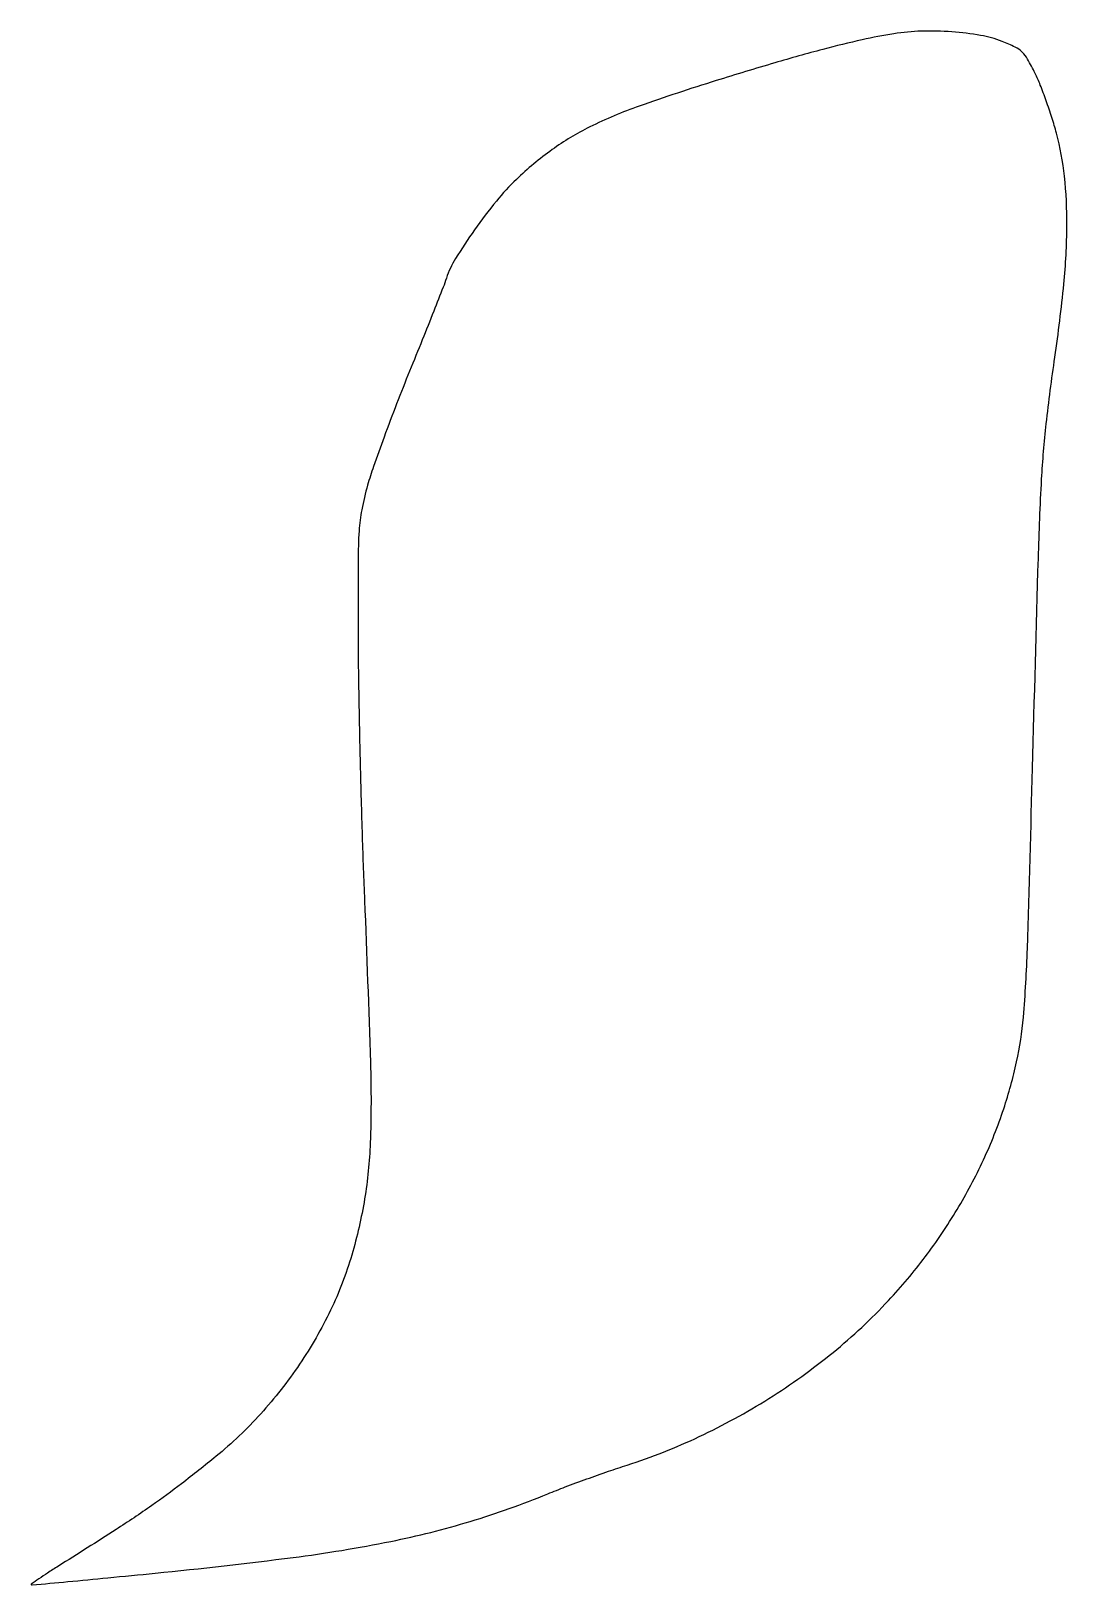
# Model space of a CAD drawing. Extents: x 0 to 286, y 0 to 430.
import ezdxf

# ---------------------------------------------------------------- set-up
doc = ezdxf.new("R2010")
doc.units = 0

msp = doc.modelspace()

# ---------------------------------------------------------------- linework, layer by layer
msp.add_lwpolyline([(238.63205, 428.965467, 0.016921), (229.902937, 427.287975, 0.008606), (219.04758, 424.621038, 0.00702), (205.785542, 420.919807, 0.003754), (189.5, 415.994169, 0.00938), (168.296766, 408.968232, 0.030122), (154.594772, 403.191903, 0.041371), (144.20152, 396.935278, 0.034896), (134.331422, 388.716882, 0.030907), (128.818274, 382.738076, 0.016657), (122.752555, 374.755592, 0.015707), (117.490868, 366.812713, 0.059822), (114.994098, 361.427842, -0.01439), (114.089561, 358.898421, -0.001139), (111.482287, 352.264801, -0.001545), (108.329029, 344.366864, -0.001183), (104.834185, 335.750206, 0.004384), (101.234014, 326.70808, 0.004271), (97.760751, 317.52529, 0.004215), (94.846295, 309.4061, 0.015889), (93.226333, 304.250206, 0.019354), (91.602254, 297.435349, 0.033321), (90.854204, 291.651913, 0.015029), (90.589431, 283.369384, 0.001267), (90.602959, 262, 0.003524), (90.759279, 246.699619, 0.001749), (91.162176, 227.296875, 0.001735), (91.720026, 207.184701, 0.002545), (92.362097, 189.5, -0.002482), (93.995966, 144.65488, -0.016841), (93.946607, 122.47338, -0.032272), (92.390521, 107.030553, -0.029853), (88.841941, 91.5, -0.04148), (82.975252, 76.249332, -0.035762), (74.417783, 61.360023, -0.0353), (63.691572, 47.644595, -0.037673), (51.357195, 35.892878, -0.007186), (41.820519, 28.31364, -0.012202), (33.601512, 22.286295, -0.009288), (23.690271, 15.653369, -0.002516), (7.754818, 5.525154, 0.0033), (4.802275, 3.642076, 0.00558), (2.356806, 2.020595, 0.001295), (0.266445, 0.592803, 0.481389), (0.254818, 0.430828, 0.212403), (0.489692, 0.351276, 0.000069), (10.410786, 1.268106, 0.00113), (21.436009, 2.313641, 0.000684), (34.484028, 3.598785, 0.006799), (72.602, 7.930028, 0.018132), (99.601623, 12.370358, 0.023756), (121.560896, 17.901822, 0.02343), (143, 25.51255, -0.006383), (147.844107, 27.420445, -0.00359), (153.770821, 29.619227, -0.003582), (159.786884, 31.753488, -0.005849), (164.921943, 33.466871, 0.032553), (184.869985, 41.328962, 0.030324), (204.126505, 51.877536, 0.030521), (221.838483, 64.597232, 0.034162), (237.172762, 78.943368, 0.026024), (247.321529, 91.032975, 0.026317), (256.118819, 104.067794, 0.026651), (263.396413, 117.785319, 0.028402), (269.002538, 131.915628, 0.02623), (272.572, 144.890671, 0.032891), (274.439372, 157.224962, 0.013376), (275.533789, 176.155914, 0.00108), (276.97146, 226, -0.000505), (278.578522, 284.031405, -0.006384), (279.485516, 305.892828, -0.014445), (280.761192, 321.204885, -0.008284), (283.137569, 339.585487, 0.011722), (285.609549, 359.7976, 0.022793), (286.465338, 376.029048, 0.028146), (285.798084, 389.58568, 0.03953), (283.576895, 401.489372, 0.011277), (282.311906, 405.790433, 0.008513), (280.736329, 410.456863, 0.008617), (279.104979, 414.792489, 0.019654), (277.691054, 417.989372, 0.014178), (275.617479, 421.933031, 0.071865), (274.106482, 423.896457, 0.079362), (272.168959, 425.259331, 0.019425), (268.589466, 426.839724, 0.051697), (262.606011, 428.519079, 0.024876), (254.687418, 429.478575, 0.024385), (246.264129, 429.664594, 0.032346)], format="xyb", close=True)

doc.saveas('drawing.dxf')
